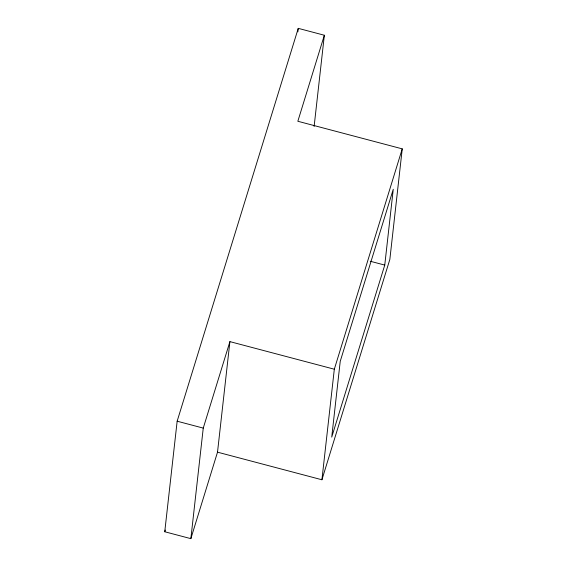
<?xml version="1.0" encoding="UTF-8"?>
<svg xmlns="http://www.w3.org/2000/svg" width="567" height="567" viewBox="0 0 567 567"><rect width="100%" height="100%" fill="white"/><g stroke="black" fill="none" stroke-linecap="round" stroke-linejoin="round"><path stroke-width="0.85" d="M217.515 452.168L321.921 479.767L334.317 369.216L229.911 341.625L217.515 452.168L190.852 538.65L164.756 531.754L177.152 421.203L298.249 28.35L324.352 35.246L314.118 126.491M190.852 538.65L203.255 428.106L229.911 341.625M297.859 31.858L298.249 28.35M384.759 265.087L393.257 189.286L340.235 361.314L331.73 437.114L384.759 265.087L370.258 261.252M324.352 35.246L297.838 121.26L402.244 148.859L389.848 259.402L321.921 479.767M164.756 531.754L165.273 530.06M334.317 369.216L402.244 148.859M177.152 421.203L203.255 428.106"/></g></svg>
